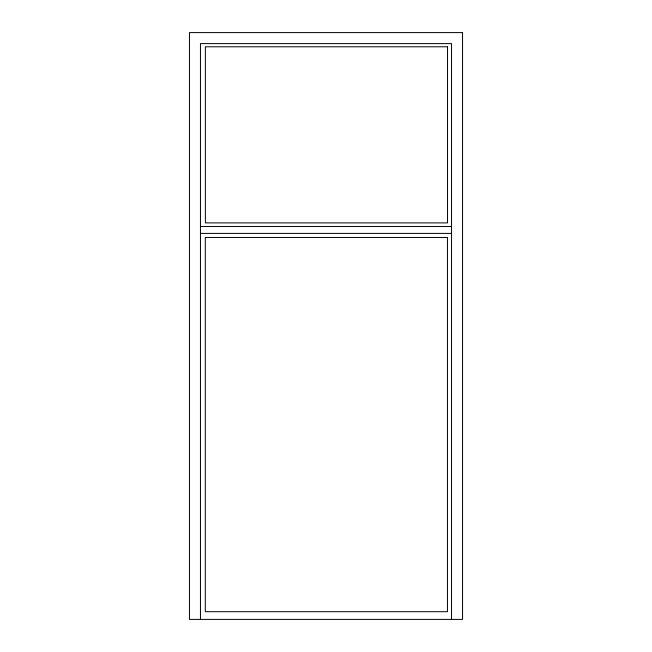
<?xml version="1.0" encoding="UTF-8"?>
<svg xmlns="http://www.w3.org/2000/svg" width="652" height="652" viewBox="0 0 652 652"><rect width="100%" height="100%" fill="white"/><g stroke="black" fill="none" stroke-linecap="round" stroke-linejoin="round"><path stroke-width="0.98" d="M200.457 226.521L451.518 226.521M200.457 233.4L451.518 233.4M451.543 619.4L451.543 43.611L200.457 43.611L200.457 619.4M462.553 32.6L189.447 32.6L189.447 619.4L462.553 619.4L462.553 32.6M447.525 46.781L205.38 46.781L205.38 222.894L447.525 222.894L447.525 46.781M447.451 237.467L205.298 237.467L205.298 611.698L447.451 611.698L447.451 237.467"/></g></svg>
